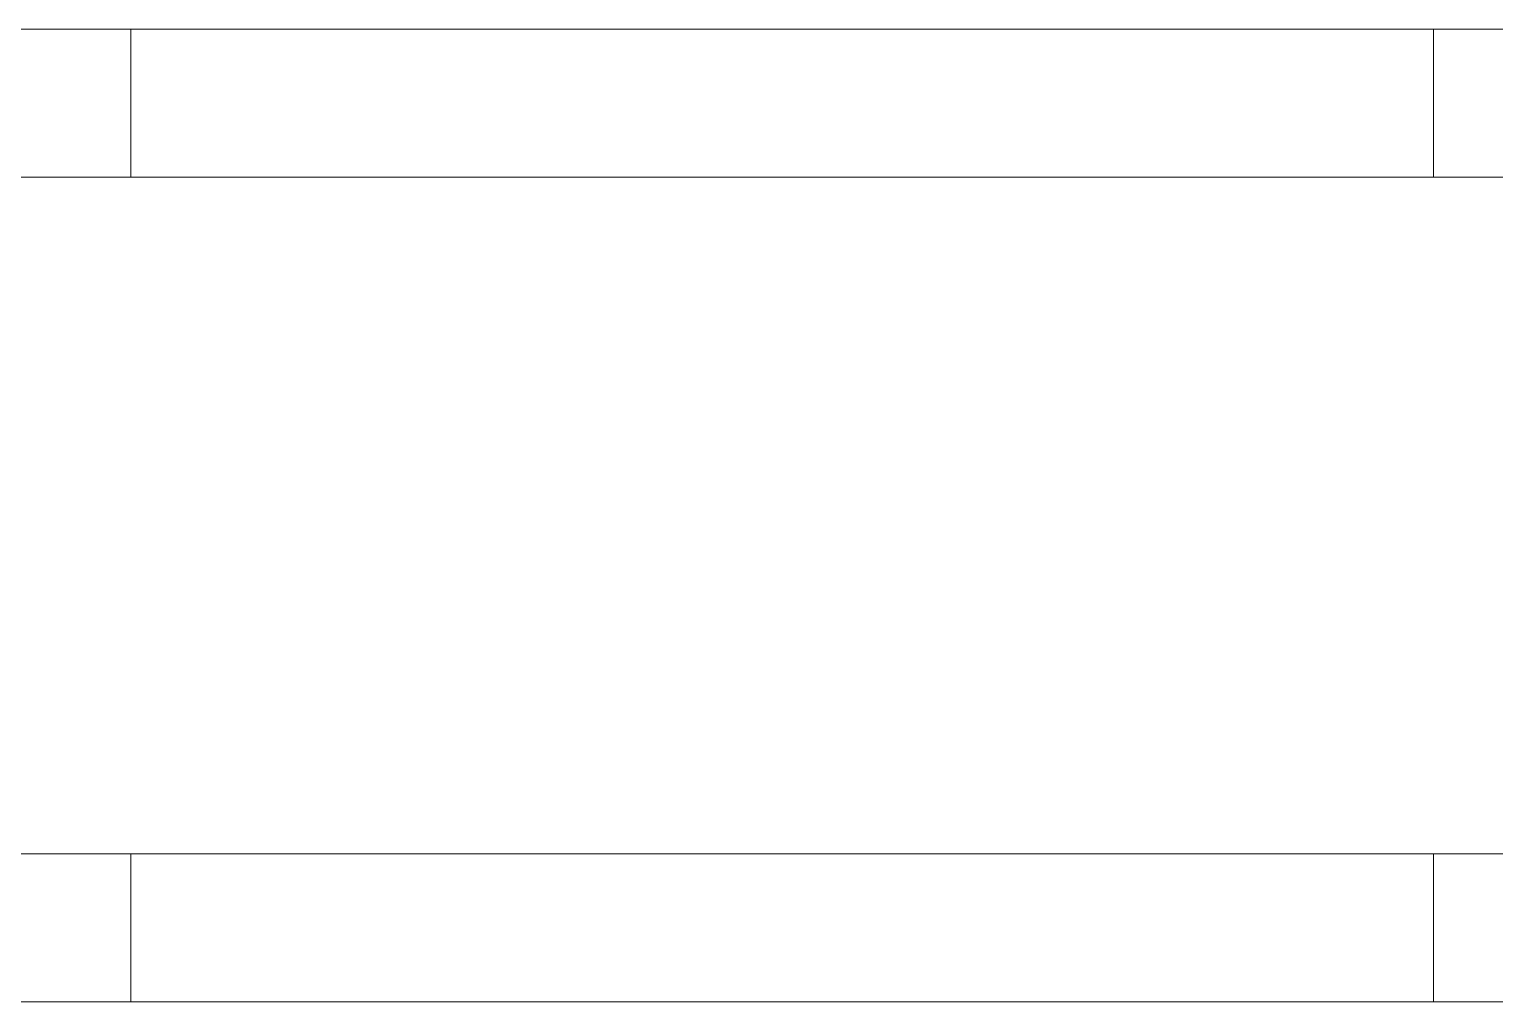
# Model space of a CAD drawing. Header units: metres. Extents: x -18.34 to -13.25, y -25.49 to -16.26.
# Drawn here: x -16.659 to -15.669, y -18.126 to -17.468 of the extents above; entities that cross this region are included whole.
import ezdxf

# ---------------------------------------------------------------- set-up
doc = ezdxf.new("R2010")
doc.units = ezdxf.units.M
doc.layers.add('Quadro estrutural', color=7, linetype='Continuous', lineweight=5)

# ---------------------------------------------------------------- blocks, each defined once
blk = doc.blocks.new('Tram - Tram-3151188-Pavimento 02 - Executivo')
at = {"layer": 'Quadro estrutural'}
for p, q in [((0, -0.05), (0, 0.05)), ((0, 0.05), (2.5, 0.05)), ((2.5, 0.05), (2.5, -0.05)), ((2.5, -0.05), (0, -0.05))]:
    blk.add_line(p, q, dxfattribs=at)
blk = doc.blocks.new('Tram - Tram-V4301-Pavimento 02 - Executivo')
at = {"layer": 'Quadro estrutural'}
for p, q in [((0, -0.05), (0, 0.05)), ((0, 0.05), (1.79701, 0.05)), ((1.80627, -0.05), (0, -0.05))]:
    blk.add_line(p, q, dxfattribs=at)

msp = doc.modelspace()

# ---------------------------------------------------------------- block references
at = {"layer": 'Quadro estrutural'}
for name, p in [('Tram - Tram-3151188-Pavimento 02 - Executivo', (-18.21, -17.51839)), ('Tram - Tram-V4301-Pavimento 02 - Executivo', (-16.59, -17.51839)), ('Tram - Tram-3151188-Pavimento 02 - Executivo', (-18.21, -18.07553)), ('Tram - Tram-3151188-Pavimento 02 - Executivo', (-16.59, -18.07553))]:
    msp.add_blockref(name, p, dxfattribs=at)

doc.saveas('drawing.dxf')
